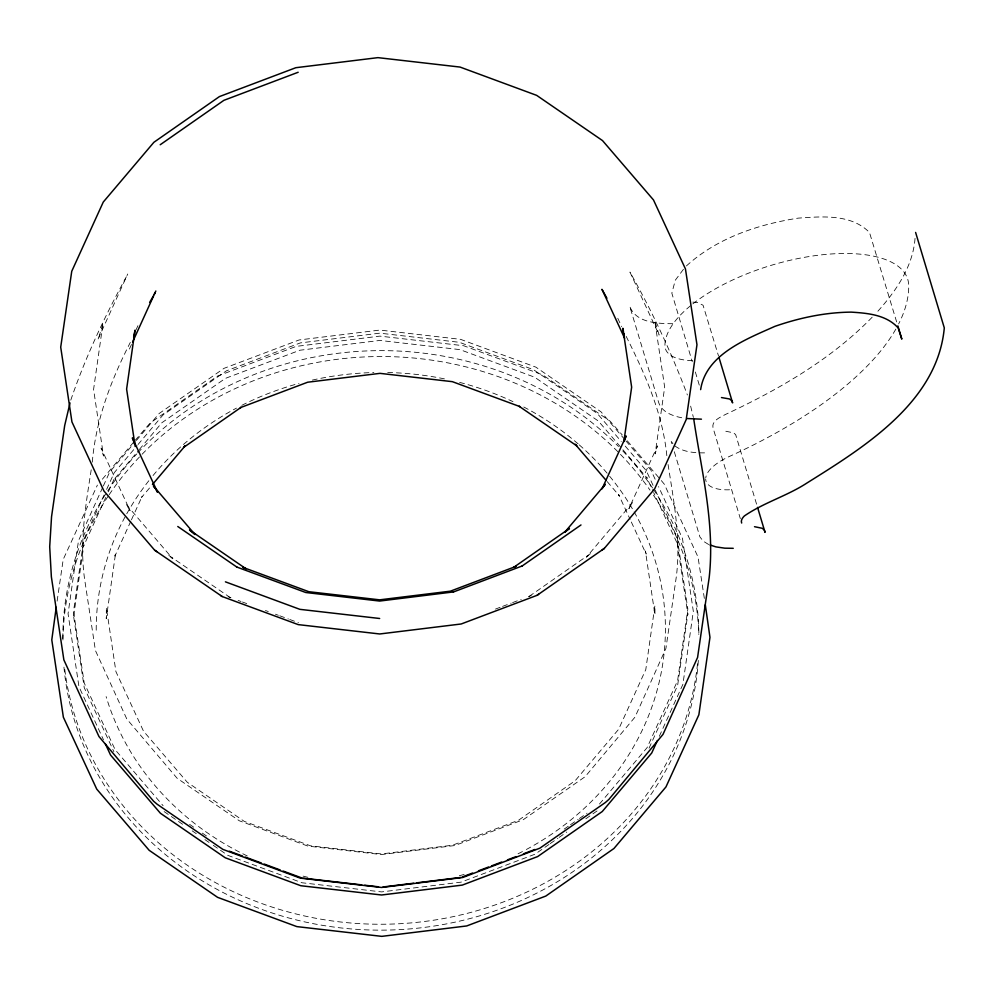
<?xml version="1.0" encoding="UTF-8"?>
<svg xmlns="http://www.w3.org/2000/svg" width="994" height="994" viewBox="0 0 994 994"><rect width="100%" height="100%" fill="white"/><g stroke="black" fill="none" stroke-linecap="round" stroke-linejoin="round"><path stroke-width="0.75" stroke-dasharray="4.97 3.73" d="M915.039 238.374C912.927 267.2 895.196 292.161 876.348 312.924M57.118 601.134L63.206 559.448L97.387 485.097M91.212 469.802C85.571 505.834 79.445 542.5 84.577 578.993L95.424 650.536L126.834 719.06L177.131 778.265L239.305 820.783L307.879 846.093L381.41 854.567L454.867 845.534L523.266 819.69L585.143 776.699L635.004 717.109L665.943 648.349L676.33 576.719C681.101 539.121 673.833 501.56 668.08 464.521M92.305 462.135C95.809 419.841 111.142 379.944 130.301 342.433M70.785 400.135C85.447 357.02 105.153 315.483 127.008 275.562M98.94 337.19L103.103 322.702L93.585 389.387L103.525 455.998L101.102 448.058L130.065 510.593L126.089 504.293L172.745 558.752L168.048 554.863L230.645 597.866M98.157 338.929L127.717 274.009M136.029 329.871L137.93 325.684M129.406 349.043L131.978 343.415M102.705 487.346L78.489 540.711L68.064 613.733L78.948 686.668L103.5 739.847M103.339 485.967L109.663 472.063L135.395 441.622M104.097 494.987L83.769 539.605L73.531 611.335L84.217 682.99L115.118 749.675L163.103 805.699M106.631 489.408L114.248 472.684L137.085 445.672M105.774 497.385L83.533 546.24L83.819 544.998L73.481 617.386L73.568 616.081L84.254 687.736L113.863 751.638M108.321 491.806L114.037 479.245L113.428 480.201L138.315 450.729M130.786 521.266L114.919 556.093L115.627 553.024L106.246 618.703L106.383 607.645L115.925 671.633L143.509 731.174L187.257 782.241L244.189 821.33L310.414 845.795L381.423 853.945L452.382 845.248L518.458 820.286L575.141 780.75L618.579 729.36L645.789 669.596L654.934 605.545L654.959 614.963L645.417 550.987L646.175 554.056L630.73 520.732M131.419 519.862L142.204 496.18L141.546 497.435L151.473 485.693M649.045 748.196L677.622 685.462L687.86 613.72L687.86 614.379L677.175 542.724L677.486 543.954L653.642 492.502M659.32 736.318L682.903 684.344L693.327 611.335L682.456 538.4L658.537 486.613M683.45 269.312L675.299 280.209L671.832 293.131L692.259 361.729M102.37 479.207L134.202 441.522M135.196 440.342L150.131 423.034L217.363 376.154L296.175 346.384L379.894 336.121L463.676 345.738L542.687 374.9L610.217 421.27L622.256 434.962M136.389 440.454L159.139 413.516L223.985 368.352L299.119 339.96L379.82 330.07L460.57 339.339L535.878 367.146L601.01 411.827L624.928 439.746M138.067 444.492L162.879 415.132L226.359 370.861L300.35 342.905L379.82 333.164L459.34 342.296L533.505 369.681L597.257 413.467L621.25 441.473M139.309 449.549L161.86 422.748L225.352 378.391L299.865 350.236L379.882 340.433L459.961 349.627L534.635 377.198L598.4 421.071L647.181 478.151L646.56 477.207L652.996 491.111M599.469 804.022L647.106 747.637L677.585 680.716L687.836 608.987L677.138 537.332L655.257 490.092M872.185 317.21C830.872 359.704 778.55 389.611 725.272 414.548C720.389 417.207 711.642 420.673 712.971 427.594L740.331 518.632M686.394 265.945C716.997 238.026 757.9 224.408 798.194 218.133C822.15 216.468 851.162 213.772 869.501 232.497L897.408 324.429M529.23 596.35L591.045 553.248L586.448 557.174L632.768 502.355L628.891 508.679L657.469 445.933L655.158 453.885L664.675 387.2L654.735 320.59L659.121 335.053L629.947 272.083C652.176 311.433 671.472 352.671 687.388 394.978M564.194 829.095L569.276 825.554M570.544 824.672L578.16 819.367M579.44 818.472L587.056 813.167M548.999 844.465L535.033 854.194L461.042 882.15L381.572 891.904L302.052 882.771L227.887 855.374L211.312 843.993M550.266 843.571L557.882 838.265M559.15 837.383L566.766 832.065M585.814 818.795L598.512 809.936M495.434 609.086L501.162 606.924M502.591 606.377L511.189 603.134M512.618 602.588L521.204 599.345M528.373 596.636L531.231 595.555M672.752 323.721C657.73 323.559 635.899 323.025 629.749 306.314L658.438 401.762C661.532 412.796 674.168 416.523 684.195 418.201M704.56 452.866C694.234 452.953 683.089 452.108 674.553 445.697M692.793 302.101L697.291 302.449L703.056 305.22L718.5 355.914M725.819 431.247L733.547 432.837L735.659 434.626L757.105 505.921M228.098 596.723L230.968 597.779M238.15 600.426L241.02 601.494M242.449 602.016L246.76 603.606M265.423 610.502L268.293 611.558M275.462 614.205L278.332 615.274M279.774 615.795L288.384 618.976M289.813 619.51L298.424 622.691M708.635 544.513L703.243 541.146L699.9 536.897L674.305 451.723M189.605 824.374L194.7 827.878M202.354 833.121L207.448 836.625M164.134 811.601L184.536 825.604M192.19 830.86L197.284 834.364M204.938 839.619L210.032 843.123M627.264 440.814L660.339 479.419M661.345 480.587L664.303 484.202L698.024 557.013L704.386 598.661M625.922 440.914L650.846 469.988L655.978 481.071M625.251 446.132L646.249 470.647L654.611 488.7M607.197 481.605L619.187 495.608L618.516 494.353L630.097 519.34M672.888 443.572L671.211 441.448L672.093 444.38M617.783 318.266L621.648 326.616M626.158 336.357C645.193 374.378 663.023 414.001 666.937 456.867M695.353 372.004L700.198 388.157M690.644 406.136L693.39 417.443M698.347 660.414A318.03 286.806 -0.4 0 1 383.51 930.135A318.03 286.806 -0.4 0 1 63.84 665.918M62.92 639.999A318.03 286.806 -0.4 0 1 108.321 495.956M109.166 494.701A318.03 286.806 -0.4 0 1 141.011 455.364M142.092 454.258A318.03 286.806 -0.4 0 1 650.014 490.141M653.418 495.124A318.03 286.806 -0.4 0 1 698.807 634.52M697.515 663.706A318.03 286.806 -0.4 0 1 381.758 924.246A318.03 286.806 -0.4 0 1 64.399 666.142M62.846 638.657A318.03 286.806 -0.4 0 1 136.725 453.972M137.781 452.829A318.03 286.806 -0.4 0 1 618.516 446.53M622.816 450.978A318.03 286.806 -0.4 0 1 652.536 487.967M653.369 489.21A318.03 286.806 -0.4 0 1 698.894 636.222M692.458 360.648A58.683 24.515 -16.7 0 1 671.087 355.591L668.912 353.963A58.683 24.515 -16.7 0 1 664.936 345.663A126.288 52.757 -16.7 0 1 691.638 304.835M692.818 303.891A126.288 52.757 -16.7 0 1 827.878 254.228A126.288 52.757 -16.7 0 1 908.715 285.775A322.553 134.749 -16.7 0 1 898.638 323.92M634.147 511.835A284.595 256.663 -0.4 0 1 523.801 850.852M522.471 851.547A284.595 256.663 -0.4 0 1 515.737 854.927M464.123 874.434A284.595 256.663 -0.4 0 1 458.209 876.012M307.929 877.317A284.595 256.663 -0.4 0 1 300.511 875.453M247.295 855.958A284.595 256.663 -0.4 0 1 106.122 696.608M96.219 630.208A284.595 256.663 -0.4 0 1 126.002 515.14M126.76 513.774A284.595 256.663 -0.4 0 1 149.112 480.388M153.039 475.542A284.595 256.663 -0.4 0 1 236.473 408.112M241.828 405.328A284.595 256.663 -0.4 0 1 298.983 383.411M312.34 380.093A284.595 256.663 -0.4 0 1 373.856 372.551M387.71 372.526A284.595 256.663 -0.4 0 1 444.728 378.938M459.638 382.392A284.595 256.663 -0.4 0 1 512.966 401.638M523.776 407.006A284.595 256.663 -0.4 0 1 578.123 443.896M579.253 444.877A284.595 256.663 -0.4 0 1 608.626 474.995M609.62 476.201A284.595 256.663 -0.4 0 1 633.364 510.481M895.818 329.138A322.553 134.749 -16.7 0 1 729.298 456.494A42.456 17.743 -16.7 0 0 705.752 477.791M729.534 489.781A42.456 17.743 -16.7 0 1 705.678 478.971"/><path stroke-width="1.49" d="M56.236 607.284L51.787 639.863L63.367 717.221L96.729 789.112L149.15 850.292L217.599 897.346L296.846 926.607L381.808 936.36L466.72 925.948L545.781 896.079L613.932 848.516L665.968 786.925L698.869 714.785L709.964 637.34L705.305 604.799M623.872 441.597L631.65 387.163L622.865 328.256L623.424 331.387M133.631 337.326L135.035 330.12L126.611 389.101L135.172 446.492M70.015 402.93L64.685 425.544L51.551 516.706L49.7 546.75L51.365 576.806L63.864 659.892L98.965 736.542L153.561 801.189L157.127 804.221L222.904 849.398L300.225 878.112L381.534 887.468L462.757 877.491L539.866 848.18L605.371 802.506L608.862 799.449L663.01 734.38L697.577 657.469L709.182 577.576C715.133 524.211 701.515 471.305 693.713 418.859M624.468 440.578L626.121 435.981L602.029 488.886M132.612 342.011L155.834 291.018M657.419 740.493L651.729 752.992L602.252 811.539L537.679 856.567L462.272 885.107L381.584 894.998L300.822 885.729L225.24 857.772L160.394 813.241L110.558 755.067L105.426 743.997M154.219 294.398L155.052 292.733M149.609 302.462L153.325 296.026M602.774 487.781L605.321 484.227L564.99 531.952M152.467 484.513L185.207 445.759L183.617 447.424L241.07 407.341L240.324 407.664L307.668 382.218L380.006 373.359L452.382 381.671L519.887 406.596L519.129 406.285L576.843 445.908L575.203 444.268L606.191 480.437M604.315 548.427L654.661 488.849L686.208 419.567L696.968 344.732L685.45 268.939L653.493 199.956L602.501 140.576L536.661 95.362L460.06 67.07L377.931 57.64L295.852 67.704L219.438 96.58L153.884 142.291L103.264 202.068L71.742 271.287L60.709 347.179L71.941 421.916L103.923 490.961L154.629 550.154L222.209 596.537L298.225 624.617L379.745 633.973L461.204 623.983L537.058 595.331L604.315 548.427L602.115 549.955M564.841 532.275L569.425 528.497L513.898 567.214L516.246 566.282L450.394 591.169L379.658 599.842L308.873 591.716L242.859 567.338L245.245 568.245M580.993 524.956L522.074 566.046M537.058 595.331L538.599 594.25M160.208 144.751L223.911 100.319L298.175 72.264M453.351 592.014L522.148 565.984M462.458 876.87L472.61 873.03M478.425 870.843L488.576 867.004M491.471 865.911L501.635 862.071M507.437 859.872L516.147 856.592M523.391 853.846L534.996 849.46M453.426 591.939L379.621 601.059L305.767 592.511L236.883 567.077M383.075 886.971L413.641 883.231M416.697 882.846L461.005 877.416M701.441 419.17L687.028 418.536M733.249 548.315L724.8 548.179L715.916 546.886L710.101 544.985M721.482 397.55L729.472 398.967L731.746 400.669L732.628 402.905L718.948 357.38M754.508 526.696L762.236 528.286L764.336 530.063L765.045 532.349L757.552 507.387M379.658 618.492L299.853 609.334L225.414 581.838M303.543 878.199L361.667 884.871M364.723 885.232L378.478 886.81M229.303 851.175L242.399 856.008M245.307 857.076L261.298 862.991M264.205 864.059L280.209 869.974M283.116 871.042L302.014 878.025M236.957 567.139L177.777 526.497M220.631 595.468L222.209 596.537M154.629 550.154L156.866 551.67M246.065 568.829L189.481 529.951L194.998 534.536L153.387 485.954L155.114 488.315M606.912 298.25L601.966 289.316L624.63 338.246M155.983 489.495L157.375 492.08M157.425 491.98L132.364 437.869L134.091 442.454M915.611 232.434L944.3 327.883C937.491 402.123 864.034 447.25 806.817 483.096C787.074 495.969 763.69 502.616 744.357 515.961C742.543 517.762 740.567 520.359 741.661 523.043M897.855 325.908L901.819 339.116L898.191 327.945C886.337 314.787 867.774 313.16 851.162 312.128C825.082 312.377 799.424 317.844 774.848 326.367C746.308 339.19 705.864 354.411 700.646 389.623M623.872 333.425L624.369 335.438"/></g></svg>
